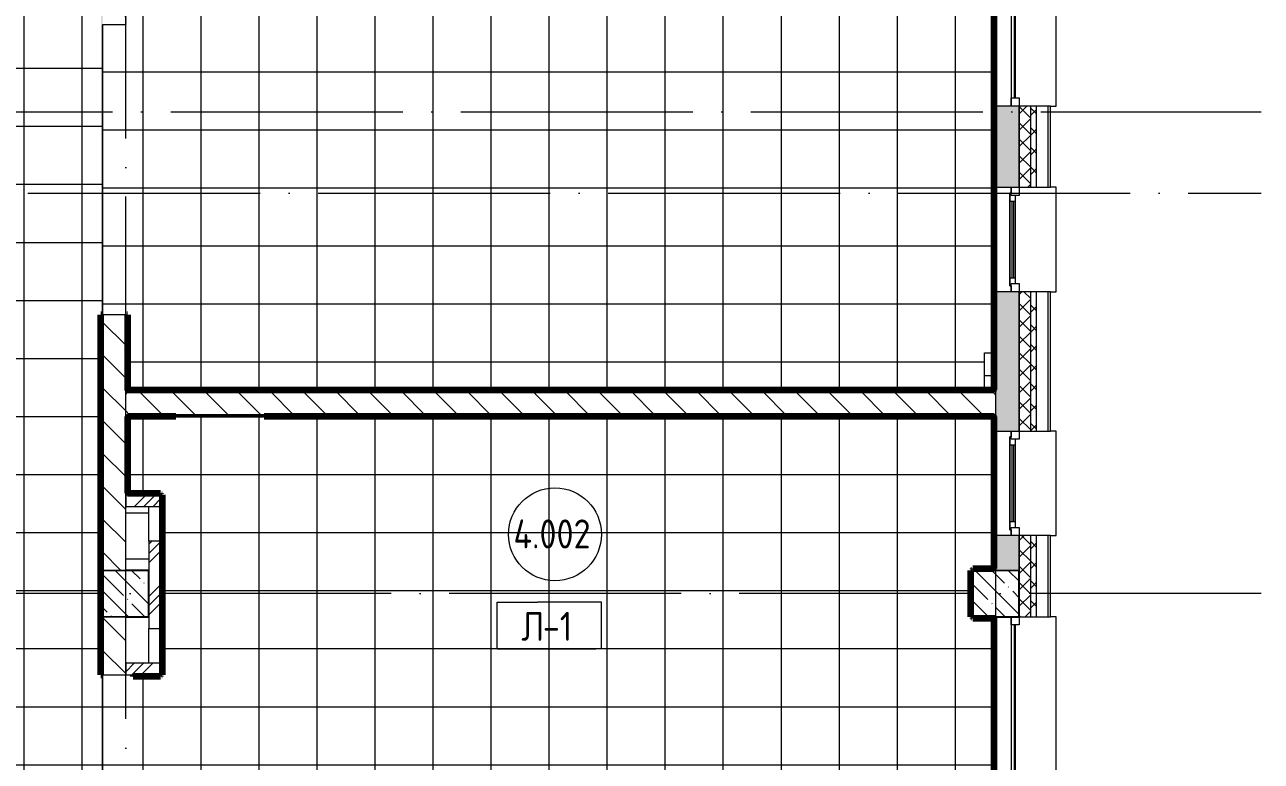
# Model space of a CAD drawing. Header units: millimetres. Extents: x 97 to 61947, y -4357 to 61202.
# Drawn here: x 51289 to 61947, y 46080 to 52425 of the extents above; entities that cross this region are included whole.
import ezdxf

# ---------------------------------------------------------------- set-up
doc = ezdxf.new("R2010")
doc.units = ezdxf.units.MM
doc.linetypes.add('ADSK_Линия сетки', pattern=[2500, 2000, -250, 0, -250])
for name, color, linetype, lineweight in [('A-AREA-____-IDEN', 2, 'Continuous', 20), ('A-FLOR-____-IDEN', 11, 'Continuous', 20), ('A-FLOR-____-OTLN', 192, 'Continuous', 9), ('A-FLOR-____-PATT', 8, 'Continuous', 9), ('A-GENM-____-MCUT', 13, 'Continuous', 9), ('A-GENM-____-OTLN', 13, 'Continuous', 9), ('A-GLAZ-____-MCUT', 151, 'Continuous', 9), ('A-GLAZ-____-OTLN', 151, 'Continuous', 9), ('A-WALL-____-MCUT', 113, 'Continuous', 9), ('A-WALL-____-PATT', 111, 'Continuous', 9), ('A-WALL-FNSH-MCUT', 113, 'Continuous', 9), ('I-WALL-____-OTLN', 2, 'Continuous', 9), ('S-COLS-____-MCUT', 52, 'Continuous', 9), ('S-COLS-____-OTLN', 52, 'Continuous', 9), ('S-GRID-____-OTLN', 1, 'Continuous', 9)]:
    doc.layers.add(name, color=color, linetype=linetype, lineweight=lineweight)
doc.styles.add('GOST Common', font='GOST_Common.ttf', dxfattribs={"width": 0.9, "height": 250})
pattern_1 = [(135, (0, 0), (-141.42136, -141.42136), [])]
pattern_2 = [(135, (0, 0), (-142.5612, -142.5612), []), (135, (142.56, 0), (-142.5612, -142.5612), [252.016, -50.403, 3.353, -47.05])]
pattern_3 = [(45, (0, 0), (-224.5064, 224.5064), []), (45, (79.38, 0), (0, 449.0128), []), (45, (-79.38, 0), (0, 449.0128), [])]

# ---------------------------------------------------------------- blocks, each defined once
blk = doc.blocks.new('Окно_СКБ_1Ст1 - 120_Окно_СКБ_1Ст_1700_ОК19Л-29018914-О_АИ_ПП_12_600_Целиком')
at = {"layer": 'A-GLAZ-____-MCUT', "color": 250}
for p, q in [((-850, -195), (-850, -125)), ((-850, -125), (-780, -125)), ((-780, -195), (-850, -195)), ((-780, -125), (-780, -195)), ((780, -195), (780, -125)), ((780, -125), (850, -125)), ((850, -195), (780, -195)), ((850, -125), (850, -195))]:
    blk.add_line(p, q, dxfattribs=at)
at = {"layer": 'A-GLAZ-____-MCUT', "color": 50, "lineweight": 5}
for p, q in [((780, -155), (-780, -155)), ((780, -165), (-780, -165))]:
    blk.add_line(p, q, dxfattribs=at)
at = {"layer": 'A-GLAZ-____-OTLN', "color": 50, "lineweight": 5}
blk.add_line((-850, -195), (850, -195), dxfattribs=at)
blk = doc.blocks.new('Окно_СКБ_1Ст1 - 120_Окно_СКБ_1Ст_900_ОК6Л-29019246-О_АИ_ПП_12_600_Целиком')
at = {"layer": 'A-GLAZ-____-MCUT', "color": 250}
for p, q in [((-450, -195), (-450, -125)), ((-450, -125), (-380, -125)), ((-380, -195), (-450, -195)), ((-380, -195), (-400, -195)), ((-400, -195), (-400, -205)), ((-400, -205), (400, -205)), ((400, -205), (-400, -205)), ((-380, -125), (-380, -195)), ((380, -155), (-380, -155)), ((-380, -155), (-380, -195)), ((-330, -205), (-330, -155)), ((330, -205), (330, -155)), ((380, -195), (380, -125)), ((380, -125), (450, -125)), ((380, -195), (380, -155)), ((450, -195), (380, -195)), ((400, -195), (380, -195)), ((400, -205), (400, -195)), ((450, -125), (450, -195))]:
    blk.add_line(p, q, dxfattribs=at)
at = {"layer": 'A-GLAZ-____-MCUT', "color": 50, "lineweight": 5}
for p, q in [((-330, -175), (330, -175)), ((330, -185), (-330, -185))]:
    blk.add_line(p, q, dxfattribs=at)
at = {"layer": 'A-GLAZ-____-OTLN', "color": 50, "lineweight": 5}
for p, q in [((-450, -195), (-400, -195)), ((400, -195), (450, -195))]:
    blk.add_line(p, q, dxfattribs=at)
blk = doc.blocks.new('WNW_Отлив1 - Отлив_металлический 2-28595994-О_АИ_ПП_12_600_Целиком')
at = {"layer": 'A-GLAZ-____-OTLN', "color": 50, "lineweight": 5}
for p, q in [((850, 320), (-850, 320)), ((-850, 320), (-850, 270)), ((850, 270), (850, 320))]:
    blk.add_line(p, q, dxfattribs=at)
blk = doc.blocks.new('WNW_Отлив1 - Отлив_металлический 2-28596055-О_АИ_ПП_12_600_Целиком')
at = {"layer": 'A-GLAZ-____-OTLN', "color": 50, "lineweight": 5}
for p, q in [((450, 320), (-450, 320)), ((-450, 320), (-450, 270)), ((450, 270), (450, 320))]:
    blk.add_line(p, q, dxfattribs=at)
blk = doc.blocks.new('ASML_АР_Отделка Люка - ВО Отделка люков_Грунтовка 0_Шпатлевка 0_Окраска 0_0-42467640-О_АИ_ПП_12_600_Целиком')
at = {"layer": 'A-GENM-____-MCUT', "color": 130, "lineweight": 25}
for p, q in [((150, 3), (-150, 3)), ((-150, 3), (-150, 0)), ((150, 0), (150, 3)), ((-150, 0), (150, 0))]:
    blk.add_line(p, q, dxfattribs=at)
blk = doc.blocks.new('0083_СОШ675_АР_R22_rvt-1-О_АИ_ПП_12_600_Целиком')
at = {"layer": 'A-WALL-____-PATT', "lineweight": 5}
h = blk.add_hatch(dxfattribs=at)
h.set_pattern_fill('FP_16', color=50, style=0, pattern_type=2)
h.set_pattern_definition([(135, (0, 0), (-84.85281, -84.85281), []), (225, (0, 0), (84.85281, -84.85281), [])])
h.paths.add_polyline_path([(153050, -275), (153100, -275), (153100, 625), (153050, 625), (153050, -175)])
h.paths.add_polyline_path([(153100, 3925), (153100, 5125), (153050, 5125), (153050, 3925)])
h.paths.add_polyline_path([(153050, 6825), (153100, 6825), (153100, 7525), (153050, 7525), (153050, 6871)])
h.paths.add_polyline_path([(153100, 8425), (153100, 9625), (153050, 9625), (153050, 8425)])
h.paths.add_polyline_path([(153100, 12925), (153100, 14125), (153050, 14125), (153050, 12925)])
h.paths.add_polyline_path([(153050, 15825), (153100, 15825), (153100, 16525), (153050, 16525), (153050, 16245)])
h.paths.add_polyline_path([(153050, 17425), (153100, 17425), (153100, 18625), (153050, 18625), (153050, 18120)])
h.paths.add_polyline_path([(153050, 21925), (153100, 21925), (153100, 23125), (153050, 23125), (153050, 22807)])
h.paths.add_polyline_path([(153100, 24825), (153100, 25525), (153050, 25525), (153050, 24825)])
h.paths.add_polyline_path([(153050, 26425), (153100, 26425), (153100, 27625), (153050, 27625), (153050, 26557)])
h.paths.add_polyline_path([(153100, 30925), (153100, 32125), (153050, 32125), (153050, 30925)])
h.paths.add_polyline_path([(153100, 33025), (153100, 33725), (153050, 33725), (153050, 33025)])
h.paths.add_polyline_path([(153100, 35425), (153100, 36625), (153050, 36625), (153050, 35425)])
h.paths.add_polyline_path([(153050, 39925), (153100, 39925), (153100, 41125), (153050, 41125), (153050, 40619)])
h.paths.add_polyline_path([(153050, 44425), (153100, 44425), (153100, 45625), (153050, 45625), (153050, 45306)])
h.paths.add_polyline_path([(153050, 47325), (153100, 47325), (153100, 48025), (153050, 48025)])
h.paths.add_polyline_path([(153050, 48925), (153100, 48925), (153100, 50125), (153050, 50125), (153050, 49056)])
h.paths.add_polyline_path([(153100, 51025), (153100, 51725), (153050, 51725), (153050, 51025)])
h.paths.add_polyline_path([(153050, 53425), (153100, 53425), (153100, 54625), (153050, 54625), (153050, 53743)])
h.paths.add_polyline_path([(153100, 57925), (153100, 59075), (153050, 59075), (153050, 57925)])
h = blk.add_hatch(dxfattribs=at)
h.set_pattern_fill('FP_17', color=50, style=0, pattern_type=2)
h.set_pattern_definition([(45, (0, 0), (-70.71068, 70.71068), []), (135, (0, 0), (-70.71068, -70.71068), [])])
h.paths.add_polyline_path([(153050, -175), (153050, 625), (152950, 625), (152950, -175)])
h.paths.add_polyline_path([(152950, 3925), (153050, 3925), (153050, 5125), (152950, 5125), (152950, 4058)])
h.paths.add_polyline_path([(152950, 6825), (153050, 6825), (153050, 7525), (152950, 7525), (152950, 6871)])
h.paths.add_polyline_path([(152950, 8425), (153050, 8425), (153050, 9625), (152950, 9625), (152950, 8746)])
h.paths.add_polyline_path([(152950, 12925), (153050, 12925), (153050, 14125), (152950, 14125), (152950, 13325)])
h.paths.add_polyline_path([(152950, 15825), (153050, 15825), (153050, 16525), (152950, 16525), (152950, 16245)])
h.paths.add_polyline_path([(153050, 17425), (153050, 18625), (152950, 18625), (152950, 17425)])
h.paths.add_polyline_path([(152950, 21925), (153050, 21925), (153050, 23125), (152950, 23125), (152950, 22325)])
h.paths.add_polyline_path([(153050, 24825), (153050, 25525), (152950, 25525), (152950, 24825)])
h.paths.add_polyline_path([(152950, 26425), (153050, 26425), (153050, 27625), (152950, 27625), (152950, 26557)])
h.paths.add_polyline_path([(152950, 30925), (153050, 30925), (153050, 32125), (152950, 32125), (152950, 31244)])
h.paths.add_polyline_path([(153050, 33025), (153050, 33725), (152950, 33725), (152950, 33025)])
h.paths.add_polyline_path([(152950, 35425), (153050, 35425), (153050, 36625), (152950, 36625), (152950, 35825)])
h.paths.add_polyline_path([(152950, 39925), (153050, 39925), (153050, 41125), (152950, 41125), (152950, 40619)])
h.paths.add_polyline_path([(153050, 44425), (153050, 45625), (152950, 45625), (152950, 44425)])
h.paths.add_polyline_path([(153050, 47325), (153050, 48025), (152950, 48025), (152950, 47325)])
h.paths.add_polyline_path([(152950, 48925), (153050, 48925), (153050, 50125), (152950, 50125), (152950, 49056)])
h.paths.add_polyline_path([(152950, 51025), (153050, 51025), (153050, 51725), (152950, 51725)])
h.paths.add_polyline_path([(152950, 53425), (153050, 53425), (153050, 54625), (152950, 54625), (152950, 53743)])
h.paths.add_polyline_path([(153050, 57925), (153050, 58975), (152950, 58975), (152950, 57925)])
h = blk.add_hatch(dxfattribs=at)
h.set_pattern_fill('FP_18', color=50, style=0, pattern_type=2)
h.set_pattern_definition([(50, (0, 0), (364.36793, -31.8783), [38.1, -419.1]), (355, (0, 0), (-70.48585, 382.1133), [30.48, -335.28]), (100.451, (30.36, -2.66), (293.885, 350.2334), [32.38, -356.18]), (46.184, (0, 101.6), (542.1585, -84.0858), [57.15, -628.65]), (96.636, (45.2, 94.6), (474.8049, 494.8554), [48.57, -534.27]), (351.184, (0, 101.6), (474.8102, 494.85), [45.72, -502.92]), (21, (50.8, 76.2), (303.22847, -204.53046), [38.1, -419.1]), (326, (50.8, 76.2), (123.6039, 368.37604), [30.48, -335.28]), (71.451, (76.07, 59.16), (426.8341, 163.8427), [32.38, -356.18]), (37.5, (0, 0), (6.17665, 169.11015), [16.764, -314.452, 16.764, -323.596, -336.55]), (37.5, (0, 0), (6.17665, 169.11015), [-671.576, 16.764, -319.786]), (7.5, (0, 0), (133.63888, 200.3615), [16.764, -177.292, 16.764, -306.832, -128.27]), (7.5, (0, 0), (133.63888, 200.3615), [-517.652, 16.764, -111.506]), (327.5, (-113.28, 0), (271.18182, -11.45836), [16.764, -110.236, 16.764, -379.476, -525.78]), (327.5, (-113.28, 0), (271.18182, -11.45836), [-523.24, 16.764, -509.016]), (317.5, (-164.08, 0), (296.2585, 50.85285), [16.764, -148.336, 16.764, -246.38, -373.38]), (317.5, (-164.08, 0), (296.2585, 50.85285), [-428.244, 16.764, -356.616])])
h.paths.add_polyline_path([(152950, 225), (152950, 625), (152750, 625), (152750, 225), (152948, 225)])
h.paths.add_polyline_path([(152950, 4325), (152950, 5125), (152750, 5125), (152750, 4325), (152948, 4325)])
h.paths.add_polyline_path([(152950, 6825), (152950, 7525), (152750, 7525), (152750, 6825)])
h.paths.add_polyline_path([(152950, 8825), (152950, 9625), (152750, 9625), (152750, 8825), (152948, 8825)])
h.paths.add_polyline_path([(152948, 13325), (152950, 13325), (152950, 14125), (152750, 14125), (152750, 13325)])
h.paths.add_polyline_path([(152750, 15825), (152950, 15825), (152950, 16525), (152750, 16525), (152750, 16085)])
h.paths.add_polyline_path([(152750, 17825), (152950, 17825), (152950, 18625), (152750, 18625), (152750, 18120)])
h.paths.add_polyline_path([(152750, 22325), (152950, 22325), (152950, 23125), (152750, 23125), (152750, 22339)])
h.paths.add_polyline_path([(152950, 24825), (152950, 25525), (152750, 25525), (152750, 24825)])
h.paths.add_polyline_path([(152950, 26825), (152950, 27625), (152750, 27625), (152750, 26825)])
h.paths.add_polyline_path([(152750, 31325), (152950, 31325), (152950, 32125), (152750, 32125)])
h.paths.add_polyline_path([(152950, 33025), (152950, 33725), (152750, 33725), (152750, 33025)])
h.paths.add_polyline_path([(152950, 35425), (152950, 35825), (152750, 35825), (152750, 35425), (152948, 35425)])
h.paths.add_polyline_path([(152950, 36225), (152950, 36625), (152750, 36625), (152750, 36225)])
h.paths.add_polyline_path([(152948, 39925), (152950, 39925), (152950, 40725), (152750, 40725), (152750, 39925)])
h.paths.add_polyline_path([(152948, 44425), (152950, 44425), (152950, 45625), (152750, 45625), (152750, 44425)])
h.paths.add_polyline_path([(152750, 47725), (152950, 47725), (152950, 48025), (152750, 48025)])
h.paths.add_polyline_path([(152750, 48925), (152950, 48925), (152950, 50125), (152750, 50125), (152750, 49056)])
h.paths.add_polyline_path([(152950, 51025), (152950, 51725), (152750, 51725), (152750, 51025)])
h.paths.add_polyline_path([(152948, 53825), (152950, 53825), (152950, 54625), (152750, 54625), (152750, 53825)])
h.paths.add_polyline_path([(152750, 57925), (152950, 57925), (152950, 58575), (152750, 58575), (152750, 58431)])
h = blk.add_hatch(dxfattribs=at)
h.set_pattern_fill('FP_8', color=50, style=0, pattern_type=2)
h.set_pattern_definition(pattern_1)
h.paths.add_polyline_path([(145050, 45400), (145250, 45400), (145250, 45575), (145050, 45575)])
h.paths.add_polyline_path([(145250, 46825), (145250, 47325), (145050, 47325), (145050, 46825)])
h.paths.add_polyline_path([(145050, 47725), (145250, 47725), (145250, 49925), (145050, 49925), (145050, 48119)])
h.paths.add_polyline_path([(145050, 52425), (145250, 52425), (145250, 53425), (145050, 53425)])
h = blk.add_hatch(dxfattribs=at)
h.set_pattern_fill('FP_8', color=50, style=0, pattern_type=2)
h.set_pattern_definition(pattern_1)
h.paths.add_polyline_path([(152750, 49065), (152750, 49265), (145250, 49265), (145250, 49065), (152405, 49065)])
h = blk.add_hatch(dxfattribs=at)
h.set_pattern_fill('FP_9', color=50, style=0, pattern_type=2)
h.set_pattern_definition(pattern_3)
h.paths.add_polyline_path([(145349, 48275), (145550, 48275), (145550, 48375), (145250, 48375), (145250, 48275)])
h = blk.add_hatch(dxfattribs=at)
h.set_pattern_fill('FP_9', color=50, style=0, pattern_type=2)
h.set_pattern_definition(pattern_3)
h.paths.add_polyline_path([(145547, 47785), (145550, 47785), (145550, 47975), (145450, 47975), (145450, 47785)])
h = blk.add_hatch(dxfattribs=at)
h.set_pattern_fill('FP_9', color=50, style=0, pattern_type=2)
h.set_pattern_definition(pattern_3)
h.paths.add_polyline_path([(145547, 47225), (145550, 47225), (145550, 47785), (145450, 47785), (145450, 47225)])
h = blk.add_hatch(dxfattribs=at)
h.set_pattern_fill('FP_9', color=50, style=0, pattern_type=2)
h.set_pattern_definition(pattern_3)
h.paths.add_polyline_path([(145547, 46825), (145550, 46825), (145550, 46925), (145250, 46925), (145250, 46825)])
at = {"layer": 'S-COLS-____-OTLN', "lineweight": 5}
h = blk.add_hatch(dxfattribs=at)
h.set_pattern_fill('FP_7', color=256, style=0, pattern_type=2)
h.set_pattern_definition(pattern_2)
h.paths.add_polyline_path([(145050, 47325), (145450, 47325), (145450, 47725), (145050, 47725)])
h = blk.add_hatch(dxfattribs=at)
h.set_pattern_fill('FP_7', color=256, style=0, pattern_type=2)
h.set_pattern_definition(pattern_2)
h.paths.add_polyline_path([(152550, 47325), (152950, 47325), (152950, 47725), (152550, 47725), (152550, 47650)])
at = {"layer": 'A-FLOR-____-OTLN', "color": 250}
for p, q in [((152735, 49400), (152650, 49400)), ((145250, 48220), (145450, 48220)), ((145450, 47820), (145250, 47820))]:
    blk.add_line(p, q, dxfattribs=at)
at = {"layer": 'A-WALL-____-MCUT', "color": 90, "lineweight": 13}
for p, q in [((152750, 51725), (152750, 51025)), ((152950, 51725), (152750, 51725)), ((152950, 51725), (152950, 51025)), ((152950, 51025), (152950, 51725)), ((153100, 51725), (153050, 51725)), ((153050, 51025), (153050, 51725)), ((153100, 51025), (153100, 51725)), ((152750, 51025), (152950, 51025)), ((153050, 51025), (153100, 51025)), ((152750, 50125), (152750, 49265)), ((152950, 50125), (152750, 50125)), ((152950, 50125), (152950, 48925)), ((152950, 48925), (152950, 50125)), ((153100, 50125), (153050, 50125)), ((153050, 48925), (153050, 50125)), ((153100, 48925), (153100, 50125)), ((145250, 49925), (145050, 49925)), ((145050, 49925), (145050, 47725)), ((145250, 49265), (145250, 49925)), ((152750, 49265), (145250, 49265)), ((145250, 49065), (152750, 49065)), ((145250, 47725), (145250, 49065)), ((152750, 49065), (152750, 48925)), ((152750, 48925), (152950, 48925)), ((153050, 48925), (153100, 48925)), ((145550, 48375), (145250, 48375)), ((145250, 48375), (145250, 48275)), ((145550, 48275), (145550, 48375)), ((145250, 48275), (145547, 48275)), ((145450, 47975), (145450, 47785)), ((145547, 47975), (145450, 47975)), ((145550, 47785), (145550, 47975)), ((152750, 48025), (152750, 47725)), ((152950, 48025), (152750, 48025)), ((152950, 48025), (152950, 47725)), ((152950, 47725), (152950, 48025)), ((153100, 48025), (153050, 48025)), ((153050, 47325), (153050, 48025)), ((153100, 47325), (153100, 48025)), ((145450, 47785), (145450, 47225)), ((145550, 47225), (145550, 47785)), ((145050, 47325), (145050, 46825)), ((145250, 46825), (145250, 47325)), ((153050, 47325), (153100, 47325)), ((145450, 47225), (145547, 47225)), ((145547, 46925), (145250, 46925)), ((145250, 46925), (145250, 46825)), ((145550, 46825), (145550, 46925)), ((145050, 46825), (145250, 46825)), ((145250, 46825), (145550, 46825))]:
    blk.add_line(p, q, dxfattribs=at)
at = {"layer": 'A-WALL-____-MCUT', "color": 250}
for p, q in [((153050, 51725), (152950, 51725)), ((153200, 51725), (153100, 51725)), ((152950, 51025), (153050, 51025)), ((153100, 51025), (153200, 51025)), ((153050, 50125), (152950, 50125)), ((153200, 50125), (153100, 50125)), ((152950, 48925), (153050, 48925)), ((153100, 48925), (153200, 48925)), ((153050, 48025), (152950, 48025)), ((153200, 48025), (153100, 48025)), ((152950, 47725), (152950, 47325)), ((152950, 47325), (153050, 47325)), ((153100, 47325), (153200, 47325))]:
    blk.add_line(p, q, dxfattribs=at)
at = {"layer": 'A-WALL-____-MCUT', "color": 50, "lineweight": 5}
for p, q in [((153200, 51025), (153200, 51725)), ((153200, 48925), (153200, 50125)), ((152750, 49065), (152750, 49265)), ((153200, 47325), (153200, 48025)), ((145050, 47725), (145250, 47725)), ((152750, 47725), (152950, 47725)), ((145250, 47325), (145050, 47325))]:
    blk.add_line(p, q, dxfattribs=at)
at = {"layer": 'A-WALL-FNSH-MCUT', "color": 250}
for p, q in [((153220, 51725), (153200, 51725)), ((153220, 51025), (153220, 51725)), ((153200, 51025), (153220, 51025)), ((153220, 50125), (153200, 50125)), ((153220, 48925), (153220, 50125)), ((153200, 48925), (153220, 48925)), ((153220, 48025), (153200, 48025)), ((153220, 47325), (153220, 48025)), ((153200, 47325), (153220, 47325))]:
    blk.add_line(p, q, dxfattribs=at)
at = {"layer": 'I-WALL-____-OTLN', "color": 250}
for p, q in [((152750, 51725), (152750, 53425)), ((152750, 50125), (152750, 51025)), ((152750, 48025), (152750, 48925)), ((145450, 47975), (145450, 48275)), ((152750, 45625), (152750, 47325)), ((145450, 46925), (145450, 47225))]:
    blk.add_line(p, q, dxfattribs=at)
at = {"layer": 'S-COLS-____-MCUT', "color": 130, "lineweight": 25}
for p, q in [((145050, 47725), (145050, 47325)), ((145450, 47725), (145250, 47725)), ((145450, 47325), (145450, 47725)), ((152750, 47725), (152550, 47725)), ((152550, 47725), (152550, 47325)), ((152950, 47325), (152950, 47725)), ((145250, 47325), (145450, 47325)), ((152550, 47325), (152950, 47325))]:
    blk.add_line(p, q, dxfattribs=at)
at = {"layer": 'S-COLS-____-OTLN', "color": 250}
for p, q in [((145250, 47725), (145050, 47725)), ((152950, 47725), (152750, 47725)), ((145050, 47325), (145250, 47325))]:
    blk.add_line(p, q, dxfattribs=at)
at = {"layer": 'A-GENM-____-OTLN', "color": 250, "lineweight": 9, "rotation": 270}
for p in [(145547, 48125), (145547, 47075)]:
    blk.add_blockref('ASML_АР_Отделка Люка - ВО Отделка люков_Грунтовка 0_Шпатлевка 0_Окраска 0_0-42467640-О_АИ_ПП_12_600_Целиком', p, dxfattribs=at)
at = {"layer": 'A-GLAZ-____-OTLN', "color": 250, "lineweight": 9, "rotation": 269.9999999999999}
for name, p in [('Окно_СКБ_1Ст1 - 120_Окно_СКБ_1Ст_1700_ОК19Л-29018914-О_АИ_ПП_12_600_Целиком', (153075, 52575)), ('WNW_Отлив1 - Отлив_металлический 2-28595994-О_АИ_ПП_12_600_Целиком', (152950, 52575)), ('Окно_СКБ_1Ст1 - 120_Окно_СКБ_1Ст_900_ОК6Л-29019246-О_АИ_ПП_12_600_Целиком', (153075, 50575)), ('WNW_Отлив1 - Отлив_металлический 2-28596055-О_АИ_ПП_12_600_Целиком', (152950, 50575)), ('Окно_СКБ_1Ст1 - 120_Окно_СКБ_1Ст_900_ОК6Л-29019246-О_АИ_ПП_12_600_Целиком', (153075, 48475)), ('WNW_Отлив1 - Отлив_металлический 2-28596055-О_АИ_ПП_12_600_Целиком', (152950, 48475)), ('Окно_СКБ_1Ст1 - 120_Окно_СКБ_1Ст_1700_ОК19Л-29018914-О_АИ_ПП_12_600_Целиком', (153075, 46475)), ('WNW_Отлив1 - Отлив_металлический 2-28595994-О_АИ_ПП_12_600_Целиком', (152950, 46475))]:
    blk.add_blockref(name, p, dxfattribs=at)
blk = doc.blocks.new('BSC_Колонна _Прямоугольная - ПР-1_Профиль торцевой для плитки-V36-О_АИ_ПП_12_600_Целиком')
at = {"layer": 'S-COLS-____-MCUT'}
for p, q in [((5, 5), (-5, 5)), ((-5, 5), (-5, -5)), ((5, 1), (5, 5)), ((-5, -5), (0, -5))]:
    blk.add_line(p, q, dxfattribs=at)
blk = doc.blocks.new('BSC_Колонна _Прямоугольная - ПР-1_Профиль торцевой для плитки-V37-О_АИ_ПП_12_600_Целиком')
at = {"layer": 'S-COLS-____-MCUT'}
for p, q in [((5, 5), (-5, 5)), ((-5, 5), (-5, 0)), ((5, -5), (5, 5)), ((0, -5), (5, -5))]:
    blk.add_line(p, q, dxfattribs=at)
blk = doc.blocks.new('ADSK_Марка_Помещение_ОдноЗначение - Номер-159740-О_АИ_ПП_12_600_Целиком')
at = {"layer": 'A-AREA-____-IDEN'}
blk.add_circle((0, 0), 4, dxfattribs=at)
blk = doc.blocks.new('ADSK_Марка_Перекрытие - Типоразмер_ADSK_Марка-158127-О_АИ_ПП_12_600_Целиком')
at = {"layer": 'A-FLOR-____-IDEN'}
for p, q in [((-4.5, 4), (-1, 4)), ((-4.5, 0), (-4.5, 4)), ((4.5, 4), (-1, 4)), ((4.5, 0), (4.5, 4)), ((4.5, 0), (-4.5, 0)), ((-4.5, 0), (4, 0))]:
    blk.add_line(p, q, dxfattribs=at)

msp = doc.modelspace()

# ---------------------------------------------------------------- hatches: boundary and pattern name
at = {"layer": 'A-FLOR-____-PATT'}
h = msp.add_hatch(dxfattribs=at)
h.set_pattern_fill('FP_45', color=256, style=0, pattern_type=2)
h.set_pattern_definition([(0, (47785.3, 52050), (0, 500), []), (90, (47785.3, 52050), (-500, 3e-14), [])])
h.paths.add_polyline_path([(47374.265322, 45324.96901), (51945.296357, 45324.96901), (51945.296357, 45574.999), (51960.296357, 45574.999), (51960.296357, 46824.999), (51945.296357, 46824.999), (51945.296357, 49925.060253), (51960.296357, 49925.060253), (51960.296357, 52425.060253), (51945.296357, 52425.060253), (51945.296357, 58760.000586), (47375.318278, 58760.000586), (47374.265322, 51885.000586), (47159.296357, 51885.000586), (47159.296357, 50245.001172), (47359.296357, 50245.001172), (47360.318278, 50245.000586), (47375.318278, 50245.000586), (47374.265322, 48485.501172), (47370.318278, 48484.697466), (47370.318278, 48475.501172), (47360.318278, 48475.501172), (47360.318278, 48470.501172), (45855.318278, 48470.501172), (45855.318278, 48485.501172), (45185.318278, 48485.500586), (45185.318278, 48470.501172), (44710.7909, 48470.501172), (44710.7909, 48485.501172), (44040.7909, 48485.500586), (44040.7909, 48470.501172), (43625.318278, 48470.501172), (43625.318278, 45339.96901), (47360.318278, 45339.96901), (47360.318278, 45334.96901), (47370.318278, 45334.96901), (47370.318278, 45324.96901)])
h = msp.add_hatch(dxfattribs=at)
h.set_pattern_fill('FP_42', color=256, style=0, pattern_type=2)
h.set_pattern_definition([(0, (55810.3, 54020), (0, 500), []), (90, (55810.3, 54020), (-500, 3e-14), [])])
h.paths.add_polyline_path([(52160.318278, 49265), (52170.318278, 49265), (52170.318278, 49267.5), (52160.318278, 49267.5)])
h.paths.add_polyline_path([(52610.17182, 49280), (59560.296357, 49280), (59560.296357, 49600.000586), (59645.318278, 49600.000586), (59645.318278, 53410.000586), (59460.318278, 53410.000586), (59460.318278, 53415.000586), (59450.318278, 53415.000586), (59450.318278, 53425.000586), (59445.318278, 53425.000586), (59445.318278, 53625.000586), (59450.318278, 53625.000586), (59450.318278, 53835.000586), (59460.318278, 53835.000586), (59460.318278, 53840.000586), (59560.296357, 53840.000586), (59560.296357, 54125.000586), (59645.318278, 54125.000586), (59645.318278, 58560.000586), (59460.318278, 58560.000586), (59460.296357, 58565.000586), (59450.318278, 58565.000586), (59450.318278, 58575.000586), (59445.318278, 58575.431001), (59445.318278, 58760.000586), (52515.318278, 58760.000586), (52515.318278, 54020), (52505.296357, 54020), (52505.296357, 53825.000586), (52500.296357, 53824.542277), (52500.296357, 53815.000586), (52490.296357, 53815.000586), (52490.296357, 53810.000586), (52375.296357, 53810.000586), (52375.296357, 53425.000586), (52370.296357, 53424.997067), (52370.296357, 53415.000586), (52360.296357, 53415.000586), (52360.296357, 53410.000586), (52175.318278, 53410.000586), (52175.318278, 52425.060253), (51960.318278, 52425), (51960.318278, 49925.060839), (52175.318278, 49925.060253), (52175.318278, 49280), (52602.042245, 49280)])
h = msp.add_hatch(dxfattribs=at)
h.set_pattern_fill('FP_37', color=256, style=0, pattern_type=2)
h.set_pattern_definition([(0, (55810.3, 47050), (0, 500), []), (90, (55810.3, 47050), (-500, 3e-14), [])])
h.paths.add_polyline_path([(54005.318278, 45035), (54005.318278, 45050), (54151.318279, 45050), (54151.318279, 45540.000586), (58041.318279, 45540.000586), (58041.318279, 45525.000586), (58051.318279, 45525.000586), (58051.318279, 45465), (58780.318279, 45465), (58780.318279, 45360.000586), (58826.318279, 45360.000586), (58826.318279, 45345.000586), (58836.318279, 45345.000586), (58836.318279, 45050.47509), (59560.296357, 45050.47509), (59560.296357, 45365.000586), (59645.318278, 45365.000586), (59645.318278, 47310.000586), (59460.296357, 47310.000586), (59460.296357, 47315.000586), (59450.296357, 47315.000586), (59450.296357, 47325.000586), (59445.296357, 47325.000586), (59445.296357, 47725), (59450.296357, 47725.000586), (59450.296357, 47735.000586), (59460.296357, 47735.000586), (59460.296357, 47740.000586), (59645.296357, 47740.000586), (59645.296357, 49050), (53348.017614, 49050), (53348.017614, 49045), (52598.017614, 49045), (52598.017614, 49050), (52175.318278, 49050), (52175.318278, 48390.001172), (52460.319278, 48390.001172), (52460.319278, 48385.001172), (52470.318278, 48385.001172), (52470.318278, 48375.001172), (52475.318278, 48375.001172), (52475.318278, 46825.000586), (52470.318278, 46825.000586), (52470.318278, 46815.000586), (52460.318278, 46815.000586), (52460.319278, 46810.000586), (52225.318278, 46810.000586), (52225.318278, 46824.999), (51960.318278, 46824.999), (51960.318278, 45574.999586), (52175.318278, 45574.999), (52175.318278, 45410.000586), (52580.318278, 45410.000586), (52580.318278, 45390.000586), (52615.296357, 45390.000586), (52615.296357, 45050), (52755.318278, 45050), (52755.318278, 45035), (53887.824292, 45035)])
h.paths.add_polyline_path([(58230.196939, 45345), (58695.318279, 45345), (58695.318279, 45380), (58051.318279, 45380), (58051.318279, 45352.500586), (58036.318279, 45352.500586), (58036.318279, 45345), (58051.318279, 45345)])
h.paths.add_polyline_path([(58821.318279, 45345), (58821.315722, 45345.000586), (58780.318279, 45345)])
h.paths.add_polyline_path([(52495.318278, 45400), (52495.315934, 45400.000586), (52477.461136, 45400)])
at = {"layer": 'A-WALL-____-PATT'}
h = msp.add_hatch(color=7, dxfattribs=at)
h.paths.add_polyline_path([(51950.296357, 45324.96901), (51960.296357, 45324.96901), (51960.296357, 45574.999), (51950.296357, 45574.999)])
h.paths.add_polyline_path([(51950.296357, 46824.999), (51960.296357, 46824.999), (51960.296357, 49925.060253), (51950.296357, 49925.060253), (51950.296357, 47181.114908)])
h.paths.add_polyline_path([(51950.296357, 52425.060253), (51960.296357, 52425.060253), (51960.296357, 58765.000586), (51950.296357, 58765.000586), (51950.296357, 53425)])
h = msp.add_hatch(color=7, dxfattribs=at)
h.paths.add_polyline_path([(52170.318278, 49275), (52170.318278, 49925.060253), (52160.318278, 49925.060253), (52160.318278, 49275)])
h.paths.add_polyline_path([(52170.318278, 52425.060253), (52170.318278, 53425), (52160.318865, 53425), (52160.318278, 52425.060253)])
h = msp.add_hatch(color=7, dxfattribs=at)
h.paths.add_polyline_path([(59660.318278, 49275), (59660.318278, 50124.999414), (59650.318278, 50124.999414), (59650.318278, 49275)])
h.paths.add_polyline_path([(59660.318278, 51024.999414), (59660.318278, 51724.999414), (59650.318278, 51724.999414), (59650.318278, 51024.999414)])
for points in [[(59315.790101, 49265), (59660.296357, 49265), (59660.296357, 49275), (52170.318278, 49275), (52170.318278, 49265), (58230.196939, 49265)], [(52170.318278, 48375.004527), (52170.318278, 49055), (52160.318278, 49055), (52160.318278, 48375.004527)], [(59315.790101, 49055), (59650.296357, 49056.018701), (59650.296357, 49065), (52170.318278, 49065), (52170.318278, 49055), (52593.017614, 49056.018701), (52593.017614, 49060), (52603.017614, 49060), (52603.017614, 49055), (53343.017614, 49055), (53343.017614, 49060), (53353.017614, 49060), (53353.017614, 49055), (58230.196939, 49055)], [(52460.318278, 48375.001172), (52460.318278, 48385.001172), (52170.318278, 48385.001172), (52170.318278, 48375.001172), (52259.43455, 48375.001172)], [(52460.319278, 46825.000586), (52470.318278, 46825.000586), (52470.318278, 48385.001172), (52460.318278, 48385.001172), (52460.319278, 46924.999414)], [(59450.296357, 47315.000586), (59460.296357, 47315.000586), (59460.296357, 47735.000586), (59450.296357, 47735.000586), (59450.296357, 47649.840856)], [(59650.296357, 47725.000586), (59650.296357, 47735.000586), (59460.296357, 47735.000586), (59460.296357, 47725.000586)], [(59650.318278, 47315.000586), (59650.318278, 47325.000586), (59460.296357, 47325.000586), (59460.296357, 47315.000586)], [(52225.318278, 46815.000586), (52470.318278, 46815.000586), (52470.318278, 46825.000586), (52225.318278, 46825.000586)]]:
    msp.add_hatch(color=7, dxfattribs=at).paths.add_polyline_path(points)
h = msp.add_hatch(color=7, dxfattribs=at)
h.paths.add_polyline_path([(59660.296357, 47725), (59660.296357, 48024.999414), (59650.296357, 48024.999414), (59650.296357, 47725)])
h.paths.add_polyline_path([(59660.296357, 48924.999414), (59660.296357, 49055), (59650.296357, 49055), (59650.296357, 48924.999414)])

# ---------------------------------------------------------------- linework, layer by layer
at = {"layer": 'A-FLOR-____-OTLN'}
for p, q in [((51960.318278, 49925.060253), (51960.318278, 52425.060253)), ((52160.131112, 52425), (51960.318278, 52425)), ((51960.318278, 52425), (51960.318278, 49925.060839)), ((59560.296357, 49279.829387), (59560.296357, 49600.000586)), ((59560.296357, 49600.000586), (59645.318278, 49600.000586)), ((51960.318278, 46824.999), (51960.318278, 45574.999586)), ((51960.318278, 45574.999), (51960.318278, 46824.999))]:
    msp.add_line(p, q, dxfattribs=at)
at = {"layer": 'A-WALL-____-MCUT', "color": 7}
for p, q in [((59650.318278, 51724.999414), (59650.318278, 51024.999414)), ((59660.318278, 51724.999414), (59650.318278, 51724.999414)), ((59660.318278, 51024.999414), (59660.318278, 51724.999414)), ((59650.318278, 51024.999414), (59660.318278, 51024.999414)), ((59650.318278, 50124.999414), (59650.318278, 49275)), ((59660.318278, 50124.999414), (59650.318278, 50124.999414)), ((59660.318278, 49275), (59660.318278, 50124.999414)), ((51950.296357, 49925.060253), (51950.296357, 46824.999)), ((51960.296357, 49925.060253), (51950.296357, 49925.060253)), ((51960.296357, 46824.999), (51960.296357, 49925.060253)), ((52160.318278, 49925.060253), (52160.318278, 49275)), ((52170.318278, 49925.060253), (52160.318278, 49925.060253)), ((52170.318278, 49265), (52170.318278, 49925.060253)), ((59650.318278, 49275), (52160.318278, 49275)), ((52170.318278, 49265), (59660.296357, 49265)), ((59660.296357, 49265), (59660.296357, 49275)), ((52160.318278, 49055), (52160.318278, 48375.004527)), ((52160.318278, 49055), (52593.017614, 49055)), ((52170.318278, 48385.001172), (52170.318278, 49065)), ((59650.296357, 49065), (52170.318278, 49065)), ((53353.017614, 49055), (59660.296357, 49055)), ((59650.296357, 49065), (59650.296357, 48924.999414)), ((59660.296357, 48924.999414), (59660.296357, 49055)), ((59650.296357, 48924.999414), (59660.296357, 48924.999414)), ((52160.318278, 48375.004527), (52170.318278, 48375.004527)), ((52470.318278, 48385.001172), (52170.318278, 48385.001172)), ((52170.318278, 48375.001172), (52460.318278, 48375.001172)), ((52460.318278, 48375.001172), (52460.318278, 48275.003941)), ((52470.318278, 46815.000586), (52470.318278, 48385.001172)), ((52460.318278, 47975.003941), (52460.318278, 47224.999414)), ((59650.296357, 48024.999414), (59650.296357, 47735.000586)), ((59660.296357, 48024.999414), (59650.296357, 48024.999414)), ((59660.296357, 47725), (59660.296357, 48024.999414)), ((59450.296357, 47735.000586), (59450.296357, 47315.000586)), ((59650.296357, 47735.000586), (59450.296357, 47735.000586)), ((59460.296357, 47325.000586), (59460.296357, 47725.000586)), ((59460.296357, 47725.000586), (59650.296357, 47725.000586)), ((59650.296357, 47725), (59660.296357, 47725)), ((59650.318278, 47325.000586), (59460.296357, 47325.000586)), ((59650.318278, 47315.000586), (59650.318278, 47325.000586)), ((59450.296357, 47315.000586), (59650.318278, 47315.000586)), ((52460.318278, 46924.999414), (52460.318278, 46825.000586)), ((51950.296357, 46824.999), (51960.296357, 46824.999)), ((52460.318278, 46825.000586), (52225.318278, 46825.000586)), ((52225.318278, 46825.000586), (52225.318278, 46815.000586)), ((52225.318278, 46815.000586), (52470.318278, 46815.000586))]:
    msp.add_line(p, q, dxfattribs=at)
at = {"layer": 'I-WALL-____-OTLN', "color": 5, "lineweight": 90}
for p, q in [((59645.318278, 49280), (59645.318278, 53415.000586)), ((51945.296357, 46824.999), (51945.296357, 49925.060253)), ((51950.296357, 49925.060253), (51945.296357, 49925.060253)), ((52175.318278, 49925.060253), (52170.318278, 49925.060253)), ((52175.318278, 49925.060253), (52175.318278, 49275)), ((52170.318278, 49267.5), (52160.318278, 49267.5)), ((52170.318278, 49280), (59645.318278, 49280)), ((51945.296357, 46824.999), (51950.296357, 46824.999))]:
    msp.add_line(p, q, dxfattribs=at)
at = {"layer": 'I-WALL-____-OTLN'}
for p, q in [((59650.318278, 51724.999414), (59650.318278, 53415.000586)), ((59660.318278, 53425), (59660.318278, 51724.999414)), ((59650.318278, 50124.999414), (59650.318278, 51024.999414)), ((59660.318278, 51024.999414), (59660.318278, 50124.999414)), ((52598.017614, 49055), (53348.017614, 49055)), ((52598.017614, 49045), (52598.017614, 49055)), ((53348.017614, 49045), (52598.017614, 49045)), ((53348.017614, 49045), (53348.017614, 49055)), ((59650.296357, 48024.999414), (59650.296357, 48924.999414)), ((59660.296357, 48924.999414), (59660.296357, 48024.999414)), ((59660.318278, 47325), (59660.318278, 45625)), ((59650.318278, 45625), (59650.318278, 47315.000586))]:
    msp.add_line(p, q, dxfattribs=at)
at = {"layer": 'I-WALL-____-OTLN', "color": 1, "lineweight": 90}
for p, q in [((52175.318278, 49050), (52175.318278, 48390.001172)), ((52593.017614, 49050), (52175.318278, 49050)), ((59645.296357, 49050), (53353.017614, 49050)), ((59645.296357, 47740.000586), (59645.296357, 49050)), ((52175.318278, 48390.001172), (52460.318278, 48390.001172)), ((52460.318278, 48385.001172), (52460.318278, 48390.001172)), ((52475.318278, 48375.001172), (52470.318278, 48375.001172)), ((52475.318278, 48375.001172), (52475.318278, 46825.000586)), ((59445.296357, 47325.000586), (59445.296357, 47725.000586)), ((59450.296357, 47725.000586), (59445.296357, 47725.000586)), ((59460.296357, 47740.000586), (59645.296357, 47740.000586)), ((59460.296357, 47740.000586), (59460.296357, 47735.000586)), ((59445.296357, 47325.000586), (59450.296357, 47325.000586)), ((59460.296357, 47315.000586), (59460.296357, 47310.000586)), ((59650.318278, 47310.000586), (59460.296357, 47310.000586)), ((59645.318278, 45045.47509), (59645.318278, 47315.000586)), ((52225.318278, 46815.000586), (52225.318278, 46810.000586)), ((52460.318278, 46810.000586), (52225.318278, 46810.000586)), ((52460.318278, 46810.000586), (52460.318278, 46815.000586)), ((52470.318278, 46825.000586), (52475.318278, 46825.000586))]:
    msp.add_line(p, q, dxfattribs=at)
at = {"layer": 'S-GRID-____-OTLN', "linetype": 'ADSK_Линия сетки'}
for p, q in [((52160.319278, -3557.475151), (52160.319278, 61202.00513)), ((59660.319278, -3557.475151), (59660.319278, 61202.00513)), ((40046.795213, 51675.000586), (61947.220678, 51675.000586)), ((41316.795213, 50975.000586), (61947.220678, 50975.000586)), ((61947.220678, 47525.060253), (40046.795213, 47525.060253))]:
    msp.add_line(p, q, dxfattribs=at)

# ---------------------------------------------------------------- block references
at = {"color": 250, "lineweight": 5}
msp.add_blockref('0083_СОШ675_АР_R22_rvt-1-О_АИ_ПП_12_600_Целиком', (-93089.681722, 0), dxfattribs=at)
at = {"layer": 'A-AREA-____-IDEN', "xscale": 99.99999999999993, "yscale": 99.99999999999993, "zscale": 99.99999999999993}
msp.add_blockref('ADSK_Марка_Помещение_ОдноЗначение - Номер-159740-О_АИ_ПП_12_600_Целиком', (55859.425896, 48035.743341), dxfattribs=at)
at = {"layer": 'A-FLOR-____-IDEN', "xscale": 99.99999999999993, "yscale": 99.99999999999993, "zscale": 99.99999999999993}
msp.add_blockref('ADSK_Марка_Перекрытие - Типоразмер_ADSK_Марка-158127-О_АИ_ПП_12_600_Целиком', (55810.318278, 47050), dxfattribs=at)
at = {"layer": 'S-COLS-____-OTLN'}
for name, p in [('BSC_Колонна _Прямоугольная - ПР-1_Профиль торцевой для плитки-V36-О_АИ_ПП_12_600_Целиком', (52598.017614, 49055)), ('BSC_Колонна _Прямоугольная - ПР-1_Профиль торцевой для плитки-V37-О_АИ_ПП_12_600_Целиком', (53348.017614, 49055))]:
    msp.add_blockref(name, p, dxfattribs=at)

# ---------------------------------------------------------------- texts
at = {"layer": 'A-AREA-____-IDEN', "lineweight": 9, "insert": (55501.218638, 48163.468413), "char_height": 250, "width": 880.252875, "attachment_point": 1, "style": 'GOST Common'}
msp.add_mtext('4.002', dxfattribs=at)
at = {"layer": 'A-FLOR-____-IDEN', "lineweight": 9, "char_height": 250, "attachment_point": 1, "style": 'GOST Common'}
for s, insert, width in [('\\fGOST Common|b0|i0|c204|p34|;\\W.9;Л', (55570.637433, 47367.837574), 223.6708125), ('-1', (55755.184308, 47367.837574), 331.898625)]:
    msp.add_mtext(s, dxfattribs=dict(at, insert=insert, width=width))

doc.saveas('drawing.dxf')
